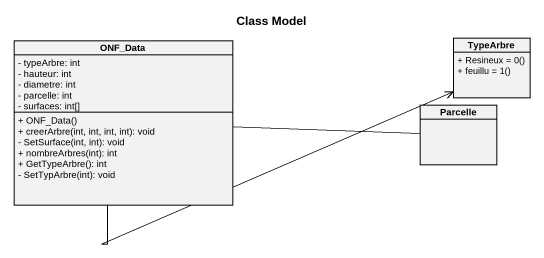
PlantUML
@startuml
title Class Model
hide circle
hide empty members
skinparam classAttributeIconSize 0
class ONF_Data {
  - typeArbre: int
  - hauteur: int
  - diametre: int
  - parcelle: int
  - surfaces: int[]
  + ONF_Data()
  + creerArbre(int, int, int, int): void
  - SetSurface(int, int): void
  + nombreArbres(int): int
  + GetTypeArbre(): int
  - SetTypArbre(int): void
}
class TypeArbre {
  + Resineux = 0()
  + feuillu = 1()
}
class Parcelle
ONF_Data -right-> TypeArbre
ONF_Data -right- Parcelle
@enduml
